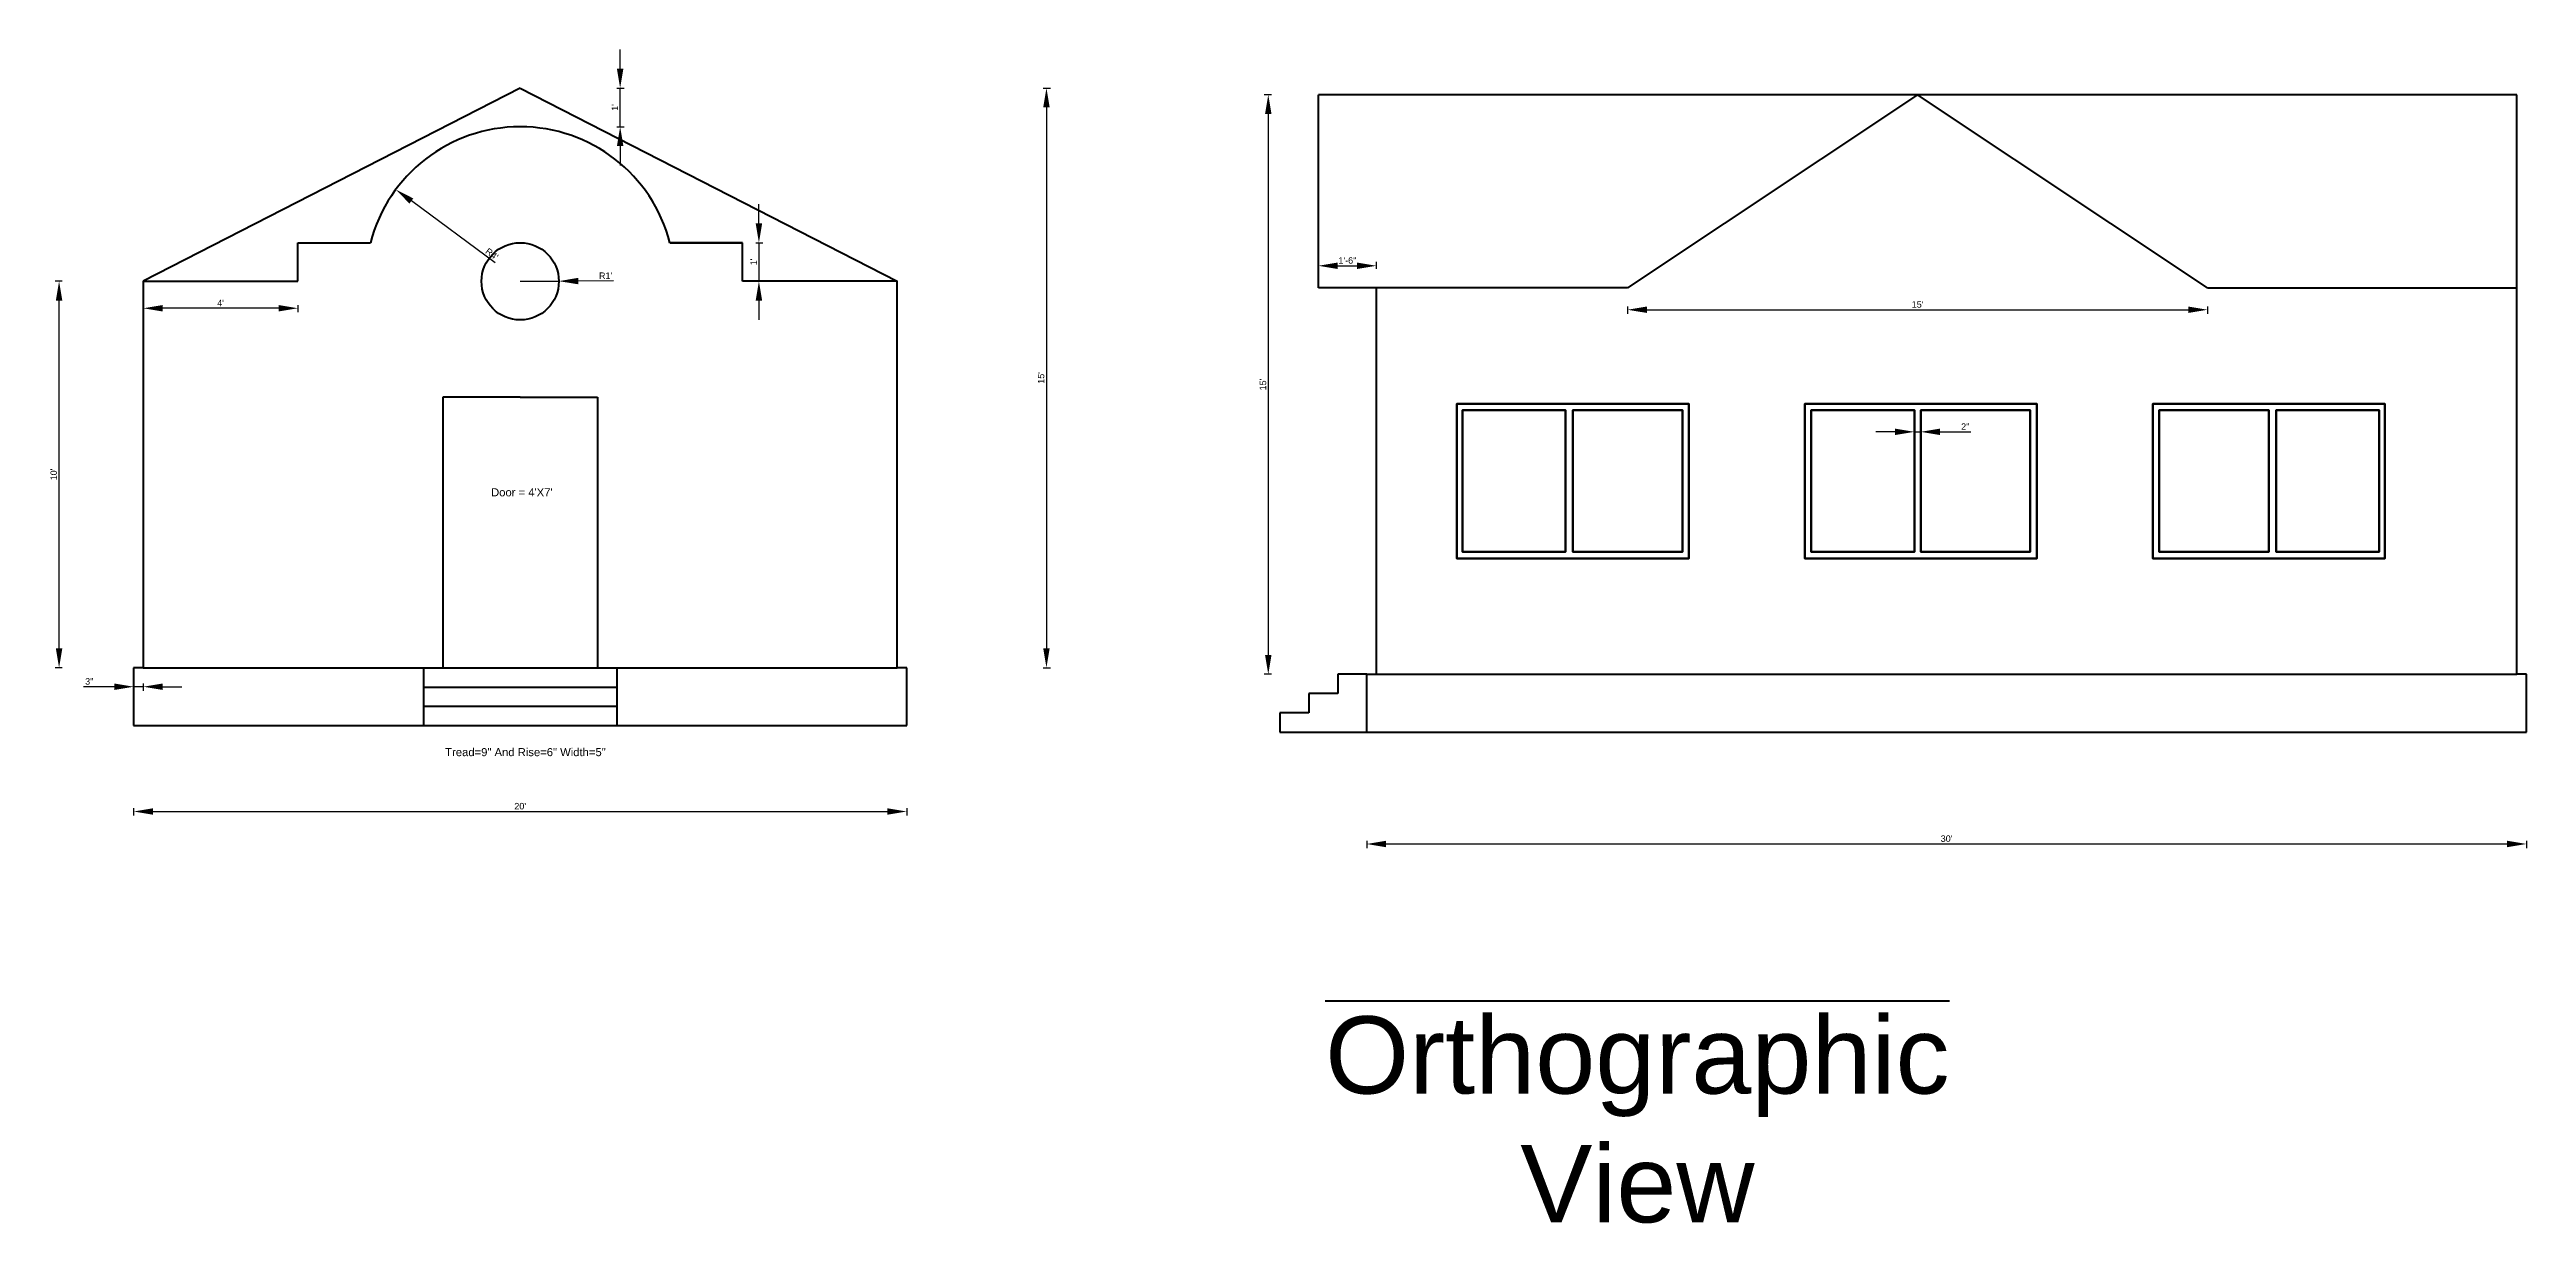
# Model space of a CAD drawing. Header units: inches. Extents: x 934 to 13503, y 40 to 6452.
# Drawn here: x 4266 to 5035, y 2848 to 3212 of the extents above; entities that cross this region are included whole.
import ezdxf

# ---------------------------------------------------------------- set-up
doc = ezdxf.new("R2010")
doc.units = ezdxf.units.IN
doc.layers.add('car', color=20, linetype='Continuous')
doc.styles.get("Standard").update_dxf_attribs({"font": 'arial.ttf'})
doc.dimstyles.new('feet inch', dxfattribs={"dimtxt": 2, "dimasz": 6, "dimexe": 1.25, "dimexo": 0.275, "dimtad": 1, "dimdec": 0, "dimdsep": 46, "dimlunit": 4, "dimtxsty": 'Standard', "dimcen": 2.5, "dimclrd": 2, "dimadec": 0, "dimazin": 0, "dimtfac": 1, "dimtdec": 0, "dimtmove": 0, "dimatfit": 3, "dimldrblk": 'ARCHTICK', "dimfxl": 1, "dimfxlon": 1, "dimarcsym": 0})

# ---------------------------------------------------------------- blocks, each defined once
blk = doc.blocks.new('*D157')
at = {"color": 0, "lineweight": -2, "transparency": 16777216}
for p, q in [((4269.9, 3140.36), (4267.65, 3140.36)), ((4269.9, 3020.36), (4267.65, 3020.36))]:
    blk.add_line(p, q, dxfattribs=at)
at = {"color": 2, "lineweight": -2, "transparency": 16777216}
blk.add_line((4268.9, 3026.36), (4268.9, 3134.36), dxfattribs=at)
at = {"color": 2, "lineweight": 80, "transparency": 16777216}
for points in [[(4267.9, 3134.36), (4269.9, 3134.36), (4268.9, 3140.36)], [(4267.9, 3026.36), (4269.9, 3026.36), (4268.9, 3020.36)]]:
    blk.add_solid(points, dxfattribs=at)
at = {"layer": 'Defpoints', "color": 0, "lineweight": 80, "transparency": 16777216}
for p in [(4268.9, 3140.36), (4295.03, 3140.36), (4298.62, 3020.36)]:
    blk.add_point(p, dxfattribs=at)
at = {"color": 0, "lineweight": 80, "transparency": 16777216, "insert": (4267.25, 3080.36), "char_height": 2, "attachment_point": 5, "rotation": 90}
blk.add_mtext("10'", dxfattribs=at)
blk = doc.blocks.new('_ArchTick')
at = {"color": 0, "linetype": 'ByBlock', "lineweight": 80, "const_width": 0.15}
blk.add_lwpolyline([(-0.5, -0.5), (0.5, 0.5)], dxfattribs=at)
blk = doc.blocks.new('*D158')
at = {"color": 2, "lineweight": -2, "transparency": 16777216}
for p, q in [((4412.03, 3140.36), (4424.03, 3140.41)), ((4441.03, 3140.49), (4430.03, 3140.44))]:
    blk.add_line(p, q, dxfattribs=at)
at = {"color": 2, "lineweight": 80, "transparency": 16777216}
blk.add_solid([(4430.03, 3141.44), (4430.04, 3139.44), (4424.03, 3140.41)], dxfattribs=at)
at = {"layer": 'Defpoints', "color": 0, "lineweight": 80, "transparency": 16777216}
for p in [(4412.03, 3140.36), (4424.03, 3140.41)]:
    blk.add_point(p, dxfattribs=at)
at = {"color": 0, "lineweight": 80, "transparency": 16777216, "insert": (4438.53, 3142.11), "char_height": 2, "attachment_point": 5, "rotation": 0.2652}
blk.add_mtext("R1'", dxfattribs=at)
blk = doc.blocks.new('*D159')
at = {"color": 2, "lineweight": -2, "transparency": 16777216}
blk.add_line((4404.3, 3146.07), (4378.24, 3165.31), dxfattribs=at)
at = {"color": 2, "lineweight": 80, "transparency": 16777216}
blk.add_solid([(4378.84, 3166.11), (4377.65, 3164.5), (4373.42, 3168.87)], dxfattribs=at)
at = {"layer": 'Defpoints', "color": 0, "lineweight": 80, "transparency": 16777216}
for p in [(4373.42, 3168.87), (4412.03, 3140.36)]:
    blk.add_point(p, dxfattribs=at)
at = {"color": 0, "lineweight": 80, "transparency": 16777216, "insert": (4403.25, 3148.86), "char_height": 2, "attachment_point": 5, "rotation": 323.55752}
blk.add_mtext("R4'", dxfattribs=at)
blk = doc.blocks.new('*D160')
at = {"color": 0, "lineweight": -2, "transparency": 16777216}
for p, q in [((4295.03, 3132.99), (4295.03, 3130.74)), ((4343.03, 3132.99), (4343.03, 3130.74))]:
    blk.add_line(p, q, dxfattribs=at)
at = {"color": 2, "lineweight": -2, "transparency": 16777216}
blk.add_line((4337.03, 3131.99), (4301.03, 3131.99), dxfattribs=at)
at = {"color": 2, "lineweight": 80, "transparency": 16777216}
for points in [[(4301.03, 3132.99), (4301.03, 3130.99), (4295.03, 3131.99)], [(4337.03, 3132.99), (4337.03, 3130.99), (4343.03, 3131.99)]]:
    blk.add_solid(points, dxfattribs=at)
at = {"layer": 'Defpoints', "color": 0, "lineweight": 80, "transparency": 16777216}
for p in [(4295.03, 3140.36), (4343.03, 3140.36), (4295.03, 3131.99)]:
    blk.add_point(p, dxfattribs=at)
at = {"color": 0, "lineweight": 80, "transparency": 16777216, "insert": (4319.03, 3133.61), "char_height": 2, "attachment_point": 5}
blk.add_mtext("4'", dxfattribs=at)
blk = doc.blocks.new('*D161')
at = {"color": 2, "lineweight": -2, "transparency": 16777216}
for p, q in [((4486.13, 3158.36), (4486.13, 3164.36)), ((4486.13, 3152.36), (4486.13, 3140.36)), ((4486.13, 3134.36), (4486.13, 3128.36))]:
    blk.add_line(p, q, dxfattribs=at)
at = {"color": 0, "lineweight": -2, "transparency": 16777216}
for p, q in [((4485.13, 3152.36), (4487.38, 3152.36)), ((4485.13, 3140.36), (4487.38, 3140.36))]:
    blk.add_line(p, q, dxfattribs=at)
at = {"color": 2, "lineweight": 80, "transparency": 16777216}
for points in [[(4485.13, 3158.36), (4487.13, 3158.36), (4486.13, 3152.36)], [(4485.13, 3134.36), (4487.13, 3134.36), (4486.13, 3140.36)]]:
    blk.add_solid(points, dxfattribs=at)
at = {"layer": 'Defpoints', "color": 0, "lineweight": 80, "transparency": 16777216}
for p in [(4481.03, 3152.36), (4481.03, 3140.36), (4486.13, 3140.36)]:
    blk.add_point(p, dxfattribs=at)
at = {"color": 0, "lineweight": 80, "transparency": 16777216, "insert": (4484.5, 3146.36), "char_height": 2, "attachment_point": 5, "rotation": 90}
blk.add_mtext("1'", dxfattribs=at)
blk = doc.blocks.new('*D162')
at = {"color": 2, "lineweight": -2, "transparency": 16777216}
for p, q in [((4286.03, 3014.44), (4276.48, 3014.44)), ((4295.03, 3014.44), (4292.03, 3014.44)), ((4301.03, 3014.44), (4307.03, 3014.44))]:
    blk.add_line(p, q, dxfattribs=at)
at = {"color": 0, "lineweight": -2, "transparency": 16777216}
for p, q in [((4292.03, 3015.44), (4292.03, 3013.19)), ((4295.03, 3015.44), (4295.03, 3013.19))]:
    blk.add_line(p, q, dxfattribs=at)
at = {"color": 2, "lineweight": 80, "transparency": 16777216}
for points in [[(4286.03, 3015.44), (4286.03, 3013.44), (4292.03, 3014.44)], [(4301.03, 3015.44), (4301.03, 3013.44), (4295.03, 3014.44)]]:
    blk.add_solid(points, dxfattribs=at)
at = {"layer": 'Defpoints', "color": 0, "lineweight": 80, "transparency": 16777216}
for p in [(4292.03, 3020.36), (4292.03, 3014.44), (4295.03, 3020.36)]:
    blk.add_point(p, dxfattribs=at)
at = {"color": 0, "lineweight": 80, "transparency": 16777216, "insert": (4278.26, 3016.09), "char_height": 2, "attachment_point": 5}
blk.add_mtext('3"', dxfattribs=at)
blk = doc.blocks.new('*D163')
at = {"color": 0, "lineweight": -2, "transparency": 16777216}
for p, q in [((4292.03, 2976.69), (4292.03, 2974.44)), ((4532.03, 2976.69), (4532.03, 2974.44))]:
    blk.add_line(p, q, dxfattribs=at)
at = {"color": 2, "lineweight": -2, "transparency": 16777216}
blk.add_line((4298.03, 2975.69), (4526.03, 2975.69), dxfattribs=at)
at = {"color": 2, "lineweight": 80, "transparency": 16777216}
for points in [[(4298.03, 2976.69), (4298.03, 2974.69), (4292.03, 2975.69)], [(4526.03, 2976.69), (4526.03, 2974.69), (4532.03, 2975.69)]]:
    blk.add_solid(points, dxfattribs=at)
at = {"layer": 'Defpoints', "color": 0, "lineweight": 80, "transparency": 16777216}
for p in [(4292.03, 3002.36), (4532.03, 3002.36), (4532.03, 2975.69)]:
    blk.add_point(p, dxfattribs=at)
at = {"color": 0, "lineweight": 80, "transparency": 16777216, "insert": (4412.03, 2977.34), "char_height": 2, "attachment_point": 5}
blk.add_mtext("20'", dxfattribs=at)
blk = doc.blocks.new('*D164')
at = {"color": 2, "lineweight": -2, "transparency": 16777216}
for p, q in [((4443.06, 3206.36), (4443.06, 3212.36)), ((4443.06, 3188.36), (4443.06, 3200.36)), ((4443.06, 3182.36), (4443.06, 3176.36))]:
    blk.add_line(p, q, dxfattribs=at)
at = {"color": 0, "lineweight": -2, "transparency": 16777216}
for p, q in [((4442.06, 3200.36), (4444.31, 3200.36)), ((4442.06, 3188.36), (4444.31, 3188.36))]:
    blk.add_line(p, q, dxfattribs=at)
at = {"color": 2, "lineweight": 80, "transparency": 16777216}
for points in [[(4442.06, 3206.36), (4444.06, 3206.36), (4443.06, 3200.36)], [(4442.06, 3182.36), (4444.06, 3182.36), (4443.06, 3188.36)]]:
    blk.add_solid(points, dxfattribs=at)
at = {"layer": 'Defpoints', "color": 0, "lineweight": 80, "transparency": 16777216}
for p in [(4412.03, 3200.36), (4443.06, 3200.36), (4412.03, 3188.36)]:
    blk.add_point(p, dxfattribs=at)
at = {"color": 0, "lineweight": 80, "transparency": 16777216, "insert": (4441.43, 3194.36), "char_height": 2, "attachment_point": 5, "rotation": 90}
blk.add_mtext("1'", dxfattribs=at)
blk = doc.blocks.new('*D165')
at = {"color": 0, "lineweight": -2, "transparency": 16777216}
for p, q in [((4574.38, 3200.36), (4576.63, 3200.36)), ((4574.38, 3020.36), (4576.63, 3020.36))]:
    blk.add_line(p, q, dxfattribs=at)
at = {"color": 2, "lineweight": -2, "transparency": 16777216}
blk.add_line((4575.38, 3194.36), (4575.38, 3026.36), dxfattribs=at)
at = {"color": 2, "lineweight": 80, "transparency": 16777216}
for points in [[(4574.38, 3194.36), (4576.38, 3194.36), (4575.38, 3200.36)], [(4574.38, 3026.36), (4576.38, 3026.36), (4575.38, 3020.36)]]:
    blk.add_solid(points, dxfattribs=at)
at = {"layer": 'Defpoints', "color": 0, "lineweight": 80, "transparency": 16777216}
for p in [(4412.03, 3200.36), (4412.03, 3020.36), (4575.38, 3020.36)]:
    blk.add_point(p, dxfattribs=at)
at = {"color": 0, "lineweight": 80, "transparency": 16777216, "insert": (4573.73, 3110.36), "char_height": 2, "attachment_point": 5, "rotation": 90}
blk.add_mtext("15'", dxfattribs=at)
blk = doc.blocks.new('*D166')
at = {"color": 0, "lineweight": -2, "transparency": 16777216}
for p, q in [((4674.78, 2966.6), (4674.78, 2964.35)), ((5034.78, 2966.6), (5034.78, 2964.35))]:
    blk.add_line(p, q, dxfattribs=at)
at = {"color": 2, "lineweight": -2, "transparency": 16777216}
blk.add_line((4680.78, 2965.6), (5028.78, 2965.6), dxfattribs=at)
at = {"color": 2, "lineweight": 80, "transparency": 16777216}
for points in [[(4680.78, 2966.6), (4680.78, 2964.6), (4674.78, 2965.6)], [(5028.78, 2966.6), (5028.78, 2964.6), (5034.78, 2965.6)]]:
    blk.add_solid(points, dxfattribs=at)
at = {"layer": 'Defpoints', "color": 0, "lineweight": 80, "transparency": 16777216}
for p in [(4674.78, 3000.3), (5034.78, 3000.3), (5034.78, 2965.6)]:
    blk.add_point(p, dxfattribs=at)
at = {"color": 0, "lineweight": 80, "transparency": 16777216, "insert": (4854.78, 2967.25), "char_height": 2, "attachment_point": 5}
blk.add_mtext("30'", dxfattribs=at)
blk = doc.blocks.new('*D167')
at = {"color": 0, "lineweight": -2, "transparency": 16777216}
for p, q in [((4755.78, 3132.53), (4755.78, 3130.28)), ((4935.78, 3132.53), (4935.78, 3130.28))]:
    blk.add_line(p, q, dxfattribs=at)
at = {"color": 2, "lineweight": -2, "transparency": 16777216}
blk.add_line((4761.78, 3131.53), (4929.78, 3131.53), dxfattribs=at)
at = {"color": 2, "lineweight": 80, "transparency": 16777216}
for points in [[(4761.78, 3132.53), (4761.78, 3130.53), (4755.78, 3131.53)], [(4929.78, 3132.53), (4929.78, 3130.53), (4935.78, 3131.53)]]:
    blk.add_solid(points, dxfattribs=at)
at = {"layer": 'Defpoints', "color": 0, "lineweight": 80, "transparency": 16777216}
for p in [(4755.78, 3138.3), (4935.78, 3138.3), (4935.78, 3131.53)]:
    blk.add_point(p, dxfattribs=at)
at = {"color": 0, "lineweight": 80, "transparency": 16777216, "insert": (4845.78, 3133.17), "char_height": 2, "attachment_point": 5}
blk.add_mtext("15'", dxfattribs=at)
blk = doc.blocks.new('*D168')
at = {"color": 0, "lineweight": -2, "transparency": 16777216}
for p, q in [((4659.78, 3144.19), (4659.78, 3146.44)), ((4677.78, 3144.19), (4677.78, 3146.44))]:
    blk.add_line(p, q, dxfattribs=at)
at = {"color": 2, "lineweight": -2, "transparency": 16777216}
blk.add_line((4665.78, 3145.19), (4671.78, 3145.19), dxfattribs=at)
at = {"color": 2, "lineweight": 80, "transparency": 16777216}
for points in [[(4665.78, 3146.19), (4665.78, 3144.19), (4659.78, 3145.19)], [(4671.78, 3146.19), (4671.78, 3144.19), (4677.78, 3145.19)]]:
    blk.add_solid(points, dxfattribs=at)
at = {"layer": 'Defpoints', "color": 0, "lineweight": 80, "transparency": 16777216}
for p in [(4677.78, 3145.19), (4659.78, 3138.3), (4677.78, 3138.3)]:
    blk.add_point(p, dxfattribs=at)
at = {"color": 0, "lineweight": 80, "transparency": 16777216, "insert": (4668.78, 3146.83), "char_height": 2, "attachment_point": 5}
blk.add_mtext('1\'-6"', dxfattribs=at)
blk = doc.blocks.new('*D169')
at = {"color": 0, "lineweight": -2, "transparency": 16777216}
for p, q in [((4645.24, 3198.3), (4642.99, 3198.3)), ((4645.24, 3018.3), (4642.99, 3018.3))]:
    blk.add_line(p, q, dxfattribs=at)
at = {"color": 2, "lineweight": -2, "transparency": 16777216}
blk.add_line((4644.24, 3192.3), (4644.24, 3024.3), dxfattribs=at)
at = {"color": 2, "lineweight": 80, "transparency": 16777216}
for points in [[(4643.24, 3192.3), (4645.24, 3192.3), (4644.24, 3198.3)], [(4643.24, 3024.3), (4645.24, 3024.3), (4644.24, 3018.3)]]:
    blk.add_solid(points, dxfattribs=at)
at = {"layer": 'Defpoints', "color": 0, "lineweight": 80, "transparency": 16777216}
for p in [(4659.78, 3198.3), (4644.24, 3018.3), (4659.78, 3018.3)]:
    blk.add_point(p, dxfattribs=at)
at = {"color": 0, "lineweight": 80, "transparency": 16777216, "insert": (4642.6, 3108.3), "char_height": 2, "attachment_point": 5, "rotation": 90}
blk.add_mtext("15'", dxfattribs=at)
blk = doc.blocks.new('*D170')
at = {"color": 2, "lineweight": -2, "transparency": 16777216}
for p, q in [((4838.78, 3093.61), (4832.78, 3093.61)), ((4844.78, 3093.61), (4846.78, 3093.61)), ((4852.78, 3093.61), (4862.36, 3093.61))]:
    blk.add_line(p, q, dxfattribs=at)
at = {"color": 0, "lineweight": -2, "transparency": 16777216}
for p, q in [((4844.78, 3094.61), (4844.78, 3092.36)), ((4846.78, 3094.61), (4846.78, 3092.36))]:
    blk.add_line(p, q, dxfattribs=at)
at = {"color": 2, "lineweight": 80, "transparency": 16777216}
for points in [[(4838.78, 3094.61), (4838.78, 3092.61), (4844.78, 3093.61)], [(4852.78, 3094.61), (4852.78, 3092.61), (4846.78, 3093.61)]]:
    blk.add_solid(points, dxfattribs=at)
at = {"layer": 'Defpoints', "color": 0, "lineweight": 80, "transparency": 16777216}
for p in [(4844.78, 3100.3), (4846.78, 3100.3), (4846.78, 3093.61)]:
    blk.add_point(p, dxfattribs=at)
at = {"color": 0, "lineweight": 80, "transparency": 16777216, "insert": (4860.57, 3095.24), "char_height": 2, "attachment_point": 5}
blk.add_mtext('2"', dxfattribs=at)

msp = doc.modelspace()

# ---------------------------------------------------------------- linework, layer by layer
at = {"lineweight": 80}
for p, q in [((4412.031, 3200.357), (4295.031, 3140.357)), ((4412.031, 3200.357), (4529.031, 3140.357)), ((5031.779, 3198.304), (4659.779, 3198.304)), ((4659.779, 3138.304), (4659.779, 3198.304)), ((4845.779, 3198.304), (4755.779, 3138.304)), ((4935.779, 3138.304), (4845.779, 3198.304)), ((5031.779, 3018.304), (5031.779, 3198.304)), ((4343.031, 3140.357), (4343.031, 3152.357)), ((4343.031, 3152.357), (4365.555, 3152.357)), ((4481.031, 3152.357), (4458.507, 3152.357)), ((4458.507, 3152.357), (4481.031, 3152.357)), ((4481.031, 3140.357), (4481.031, 3152.357)), ((4295.031, 3140.357), (4295.031, 3020.357)), ((4295.031, 3140.357), (4343.031, 3140.357)), ((4529.031, 3140.357), (4481.031, 3140.357)), ((4529.031, 3020.357), (4529.031, 3140.357)), ((4677.779, 3138.304), (4659.779, 3138.304)), ((4677.779, 3018.304), (4677.779, 3138.304)), ((4755.779, 3138.304), (4677.779, 3138.304)), ((4935.779, 3138.304), (5031.779, 3138.304)), ((4412.031, 3104.357), (4388.031, 3104.357)), ((4388.031, 3104.357), (4388.031, 3020.357)), ((4412.031, 3104.357), (4436.031, 3104.357)), ((4436.031, 3104.357), (4436.031, 3020.357)), ((4295.031, 3020.357), (4292.031, 3020.357)), ((4292.031, 3020.357), (4292.031, 3002.357)), ((4295.031, 3020.357), (4529.031, 3020.357)), ((4382.031, 3020.357), (4382.031, 3002.357)), ((4382.031, 3014.357), (4442.031, 3014.357)), ((4442.031, 3020.357), (4442.031, 3002.357)), ((4532.031, 3020.357), (4529.031, 3020.357)), ((4532.031, 3002.357), (4532.031, 3020.357)), ((4674.779, 3018.304), (4665.779, 3018.304)), ((4665.779, 3018.304), (4665.779, 3012.304)), ((4674.779, 3000.304), (4674.779, 3018.304)), ((4674.779, 3018.304), (4677.779, 3018.304)), ((4677.779, 3018.304), (5031.779, 3018.304)), ((5034.779, 3018.304), (5031.779, 3018.304)), ((5034.779, 3000.304), (5034.779, 3018.304)), ((4382.031, 3008.357), (4442.031, 3008.357)), ((4656.779, 3006.304), (4647.779, 3006.304)), ((4647.779, 3006.304), (4647.779, 3000.304)), ((4665.779, 3012.304), (4656.779, 3012.304)), ((4656.779, 3012.304), (4656.779, 3006.304)), ((4292.031, 3002.357), (4532.031, 3002.357)), ((4647.779, 3000.304), (4674.779, 3000.304)), ((4674.779, 3000.304), (5034.779, 3000.304))]:
    msp.add_line(p, q, dxfattribs=at)
for points in [[(4702.779, 3102.304), (4702.779, 3054.304), (4774.779, 3054.304), (4774.779, 3102.304)], [(4702.779, 3054.304), (4702.779, 3102.304), (4774.779, 3102.304), (4774.779, 3054.304)], [(4702.779, 3054.304), (4702.779, 3102.304), (4774.779, 3102.304), (4774.779, 3054.304)], [(4702.779, 3102.304), (4702.779, 3054.304), (4774.779, 3054.304), (4774.779, 3102.304)], [(4736.519, 3100.304), (4736.519, 3056.304), (4704.519, 3056.304), (4704.519, 3100.304)], [(4736.519, 3056.304), (4736.519, 3100.304), (4704.519, 3100.304), (4704.519, 3056.304)], [(4736.519, 3056.304), (4736.519, 3100.304), (4704.519, 3100.304), (4704.519, 3056.304)], [(4736.519, 3100.304), (4736.519, 3056.304), (4704.519, 3056.304), (4704.519, 3100.304)], [(4738.779, 3100.304), (4738.779, 3056.304), (4772.779, 3056.304), (4772.779, 3100.304)], [(4738.779, 3056.304), (4738.779, 3100.304), (4772.779, 3100.304), (4772.779, 3056.304)], [(4738.779, 3056.304), (4738.779, 3100.304), (4772.779, 3100.304), (4772.779, 3056.304)], [(4738.779, 3100.304), (4738.779, 3056.304), (4772.779, 3056.304), (4772.779, 3100.304)], [(4810.779, 3102.304), (4810.779, 3054.304), (4882.779, 3054.304), (4882.779, 3102.304)], [(4810.779, 3054.304), (4810.779, 3102.304), (4882.779, 3102.304), (4882.779, 3054.304)], [(4810.779, 3054.304), (4810.779, 3102.304), (4882.779, 3102.304), (4882.779, 3054.304)], [(4810.779, 3102.304), (4810.779, 3054.304), (4882.779, 3054.304), (4882.779, 3102.304)], [(4844.779, 3100.304), (4844.779, 3056.304), (4812.779, 3056.304), (4812.779, 3100.304)], [(4844.779, 3056.304), (4844.779, 3100.304), (4812.779, 3100.304), (4812.779, 3056.304)], [(4844.779, 3056.304), (4844.779, 3100.304), (4812.779, 3100.304), (4812.779, 3056.304)], [(4844.779, 3100.304), (4844.779, 3056.304), (4812.779, 3056.304), (4812.779, 3100.304)], [(4846.779, 3100.304), (4846.779, 3056.304), (4880.779, 3056.304), (4880.779, 3100.304)], [(4846.779, 3056.304), (4846.779, 3100.304), (4880.779, 3100.304), (4880.779, 3056.304)], [(4846.779, 3056.304), (4846.779, 3100.304), (4880.779, 3100.304), (4880.779, 3056.304)], [(4846.779, 3100.304), (4846.779, 3056.304), (4880.779, 3056.304), (4880.779, 3100.304)], [(4990.779, 3102.304), (4990.779, 3054.304), (4918.779, 3054.304), (4918.779, 3102.304)], [(4990.779, 3054.304), (4990.779, 3102.304), (4918.779, 3102.304), (4918.779, 3054.304)], [(4990.779, 3054.304), (4990.779, 3102.304), (4918.779, 3102.304), (4918.779, 3054.304)], [(4990.779, 3102.304), (4990.779, 3054.304), (4918.779, 3054.304), (4918.779, 3102.304)], [(4954.779, 3100.304), (4954.779, 3056.304), (4920.779, 3056.304), (4920.779, 3100.304)], [(4954.779, 3056.304), (4954.779, 3100.304), (4920.779, 3100.304), (4920.779, 3056.304)], [(4954.779, 3056.304), (4954.779, 3100.304), (4920.779, 3100.304), (4920.779, 3056.304)], [(4954.779, 3100.304), (4954.779, 3056.304), (4920.779, 3056.304), (4920.779, 3100.304)], [(4957.04, 3100.304), (4957.04, 3056.304), (4989.04, 3056.304), (4989.04, 3100.304)], [(4957.04, 3056.304), (4957.04, 3100.304), (4989.04, 3100.304), (4989.04, 3056.304)], [(4957.04, 3056.304), (4957.04, 3100.304), (4989.04, 3100.304), (4989.04, 3056.304)], [(4957.04, 3100.304), (4957.04, 3056.304), (4989.04, 3056.304), (4989.04, 3100.304)]]:
    msp.add_lwpolyline(points, close=True, dxfattribs=at)
msp.add_circle((4412.031, 3140.357), 12, dxfattribs=at)
msp.add_arc((4412.031, 3140.357), 48, 14.477512, 165.522488, dxfattribs=at)

# ---------------------------------------------------------------- texts
at = {"lineweight": 80, "char_height": 2.5, "attachment_point": 1}
for s, width, heights, insert in [("Door = 4'X7'", 22.56349, [0], (4402.992, 3076.076)), ('Tread=9" And Rise=6" Width=5"', 109.31624, [2.553], (4388.753, 2995.377))]:
    msp.add_mtext_dynamic_manual_height_columns(s, width=width, gutter_width=12.5, heights=heights, dxfattribs=dict(at, insert=insert))
at = {"layer": 'car', "color": 0, "lineweight": 80, "insert": (4624.252, 2912.077), "char_height": 24, "attachment_point": 1}
msp.add_mtext_dynamic_manual_height_columns('\\pxqc;{\\OOrthographic\\P}View', width=269.09071, gutter_width=1.228, heights=[0], dxfattribs=at)

# ---------------------------------------------------------------- dimensions: what is measured, and where the dimension line sits
at = {"lineweight": 80}
for base, p1, p2, picture, middle in [((4443.055, 3200.357), (4412.031, 3188.357), (4412.031, 3200.357), '*D164', (4441.426, 3194.357)), ((4575.381, 3020.357), (4412.031, 3200.357), (4412.031, 3020.357), '*D165', (4573.735, 3110.357)), ((4644.242, 3018.304), (4659.779, 3198.304), (4659.779, 3018.304), '*D169', (4642.596, 3108.304)), ((4486.134, 3140.357), (4481.031, 3152.357), (4481.031, 3140.357), '*D161', (4484.505, 3146.357)), ((4268.896, 3140.357), (4298.624, 3020.357), (4295.031, 3140.357), '*D157', (4267.25, 3080.357))]:
    dim = msp.add_linear_dim(base=base, p1=p1, p2=p2, angle=90, dimstyle='feet inch', dxfattribs=at)
    dim.commit()
    dim.dimension.update_dxf_attribs({"geometry": picture, "text_midpoint": middle})
dim = msp.add_radius_dim(center=(4412.031, 3140.357), mpoint=(4373.417, 3168.87), dimstyle='feet inch', dxfattribs=at)
dim.commit()
dim.dimension.update_dxf_attribs({"geometry": '*D159', "text_midpoint": (4402.288, 3147.552), "dimtype": 164})
for base, p1, p2, picture, middle in [((4677.779, 3145.187), (4659.779, 3138.304), (4677.779, 3138.304), '*D168', (4668.779, 3146.833)), ((4295.031, 3131.988), (4343.031, 3140.357), (4295.031, 3140.357), '*D160', (4319.031, 3133.613)), ((4935.779, 3131.526), (4755.779, 3138.304), (4935.779, 3138.304), '*D167', (4845.779, 3133.172)), ((4846.779, 3093.61), (4844.779, 3100.304), (4846.779, 3100.304), '*D170', (4860.571, 3095.239)), ((4292.031, 3014.441), (4295.031, 3020.357), (4292.031, 3020.357), '*D162', (4278.257, 3016.088)), ((4532.031, 2975.693), (4292.031, 3002.357), (4532.031, 3002.357), '*D163', (4412.031, 2977.339)), ((5034.779, 2965.602), (4674.779, 3000.304), (5034.779, 3000.304), '*D166', (4854.779, 2967.249))]:
    dim = msp.add_linear_dim(base=base, p1=p1, p2=p2, dimstyle='feet inch', dxfattribs=at)
    dim.commit()
    dim.dimension.update_dxf_attribs({"geometry": picture, "text_midpoint": middle})
dim = msp.add_radius_dim(center=(4412.031, 3140.357), mpoint=(4424.031, 3140.413), dimstyle='feet inch', dxfattribs=at)
dim.commit()
dim.dimension.update_dxf_attribs({"geometry": '*D158', "text_midpoint": (4438.525, 3142.109)})

doc.saveas('drawing.dxf')
